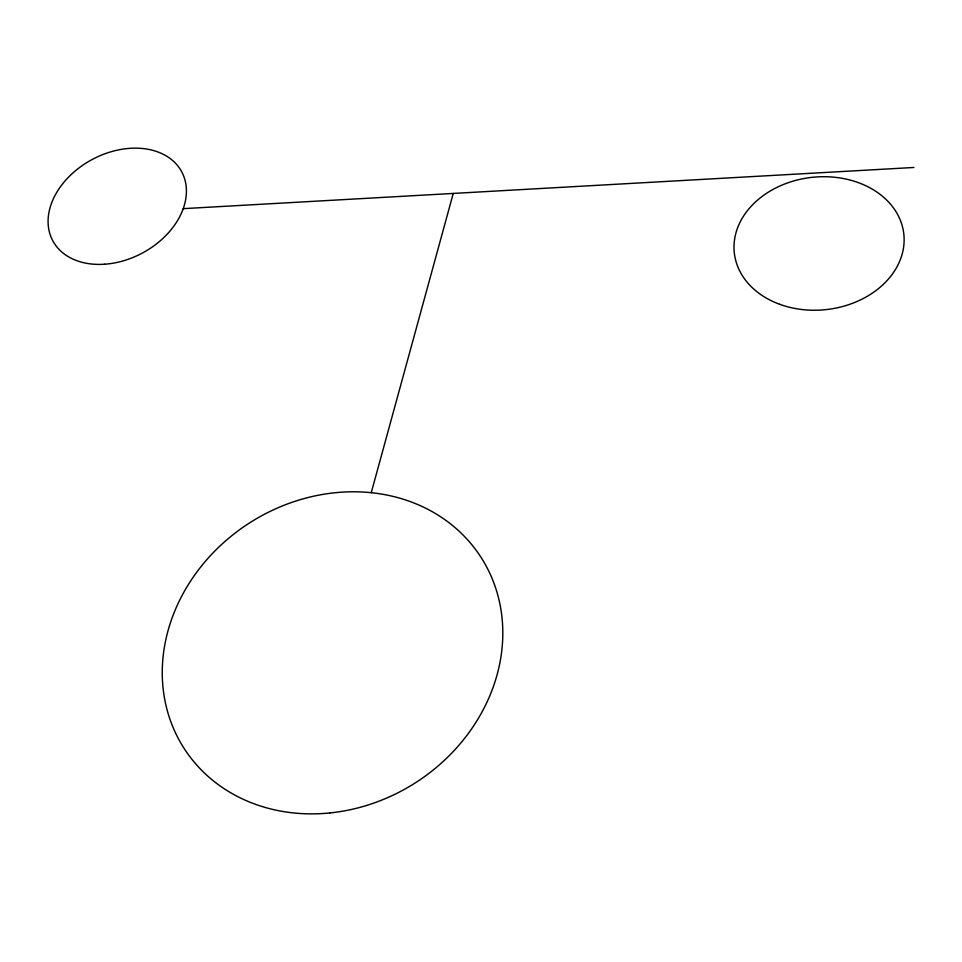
<?xml version="1.0" encoding="UTF-8"?>
<svg xmlns="http://www.w3.org/2000/svg" width="962" height="962" viewBox="0 0 962 962"><rect width="100%" height="100%" fill="white"/><g stroke="black" fill="none" stroke-linecap="round" stroke-linejoin="round"><path stroke-width="1.44" d="M371.236 492.724L453.258 193.434M183.201 208.658L913.9 167.472M104.69 264.213A73.1 53.078 -28.1 0 0 182.419 173.184A73.1 53.078 -28.1 0 0 64.634 181.409A73.1 53.078 -28.1 0 0 104.69 264.213M329.906 812.938A176.539 154.148 -32.8 0 0 481.313 557.804A176.539 154.148 -32.8 0 0 186.4 587.794A176.539 154.148 -32.8 0 0 329.906 812.938M779.761 304.317A85.281 66.51 -6.4 0 0 904.052 236.88A85.281 66.51 -6.4 0 0 773.388 189.225A85.281 66.51 -6.4 0 0 779.761 304.317"/></g></svg>
